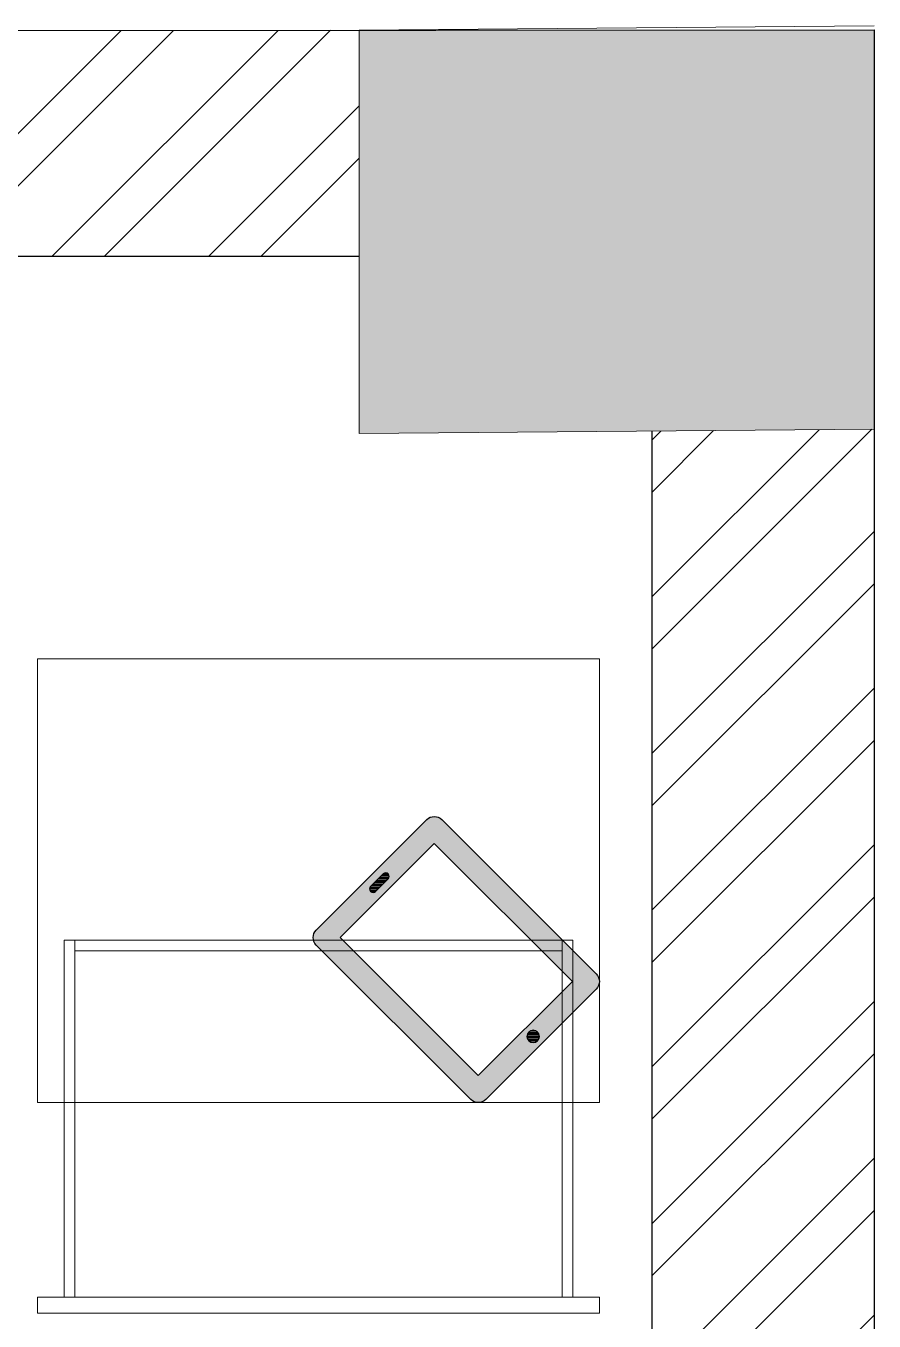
# Model space of a CAD drawing. Header units: feet. Extents: x 10029656 to 10036081, y -5940859 to -5924164.
# Drawn here: x 10035125 to 10036081, y -5925624 to -5924164 of the extents above; entities that cross this region are included whole.
import ezdxf

# ---------------------------------------------------------------- set-up
doc = ezdxf.new("R2010")
doc.units = ezdxf.units.FT
doc.header["$LTSCALE"] = 33
doc.header["$MEASUREMENT"] = 0
for name, color, linetype, lineweight in [('A-COL', 243, 'Continuous', 9), ('column hatch', 5, 'Continuous', 0), ('LENS-DIM', 252, 'Continuous', 5), ('LENS-FURNITURE', 13, 'Continuous', 9), ('LN-HATCH', 251, 'Continuous', 0)]:
    doc.layers.add(name, color=color, linetype=linetype, lineweight=lineweight)
doc.layers.add('A-WALL', color=1, linetype='Continuous')

# ---------------------------------------------------------------- blocks, each defined once
blk = doc.blocks.new('TRIAL SET CABINET 633x500')
at = {"layer": 'LENS-FURNITURE'}
h = blk.add_hatch(color=9, dxfattribs=at)
h.dxf.hatch_style = 1
edge = h.paths.add_edge_path()
edge.add_line((-8.54246803093703, -981.9670201920668), (115.9083254579454, -857.5162267031847))
edge.add_arc((107.4230440836399, -849.030945328879), 12.00000000009463, 315, 405)
edge.add_line((115.9083254579454, -840.5456639545736), (-58.03994271345434, -666.5973957831737))
edge.add_arc((-66.52522408775982, -675.0826771574792), 12.00000000009463, 45.00000000000002, 135)
edge.add_line((-75.01050546206531, -666.5973957831737), (-199.4612989509478, -791.0481892720562))
edge.add_arc((-190.9760175766423, -799.5334706454303), 11.99999999943607, 135.0000000031442, 225.0000000031442)
edge.add_line((-199.4612989500165, -808.0187520197359), (-25.5130307786167, -981.967020191136))
edge.add_arc((-17.02774940431148, -973.4817388177615), 11.99999999943605, 224.9999999968574, 314.9999999968578)
h.paths.add_polyline_path([(-17.02774940524252, -955.0969625067663), (89.03826777357607, -849.0309453279477), (-66.52522408775982, -693.4674534666119), (-172.5912412665784, -799.5334706454305)], flags=16)
edge = h.paths.add_edge_path(flags=16)
edge.add_line((-138.2965623782947, -741.9042679787381), (-124.1544267544522, -727.7621323548956))
edge.add_arc((-121.3259996296837, -730.5905594796641), 4.000000000031514, 45.00000000000051, 134.9999999999996, ccw=False)
edge.add_arc((-121.3259996296838, -730.5905594796641), 4.000000000031584, -45.000000000000625, 44.999999999999375, ccw=False)
edge.add_line((-118.4975725049153, -733.4189866044327), (-132.6397081287578, -747.561122228275))
edge.add_arc((-135.4681352535263, -744.7326951035067), 4.000000000031524, 225.0000000000006, 314.99999999999966, ccw=False)
edge.add_arc((-135.4681352535261, -744.7326951035066), 4.000000000031665, 135.0000000000006, 225.0000000000006, ccw=False)
edge = h.paths.add_edge_path(flags=16)
edge.add_arc((44.84409394953398, -910.9027886827243), 7, 0, 360)
at = {"layer": 'LENS-FURNITURE', "lineweight": 0}
h = blk.add_hatch(dxfattribs=at)
h.set_pattern_fill('ANSI31', color=252, scale=10, angle=405)
h.set_pattern_definition([(90, (-3772352.875833935, -3684050.327587578), (-1.25, 2e-16), [])])
edge = h.paths.add_edge_path()
edge.add_line((-138.2965623782947, -741.9042679787381), (-124.1544267544522, -727.7621323548956))
edge.add_arc((-121.3259996296837, -730.5905594796641), 4.000000000031514, 45.00000000000051, 134.9999999999996, ccw=False)
edge.add_arc((-121.3259996296838, -730.5905594796641), 4.000000000031584, -45.000000000000625, 44.999999999999375, ccw=False)
edge.add_line((-118.4975725049153, -733.4189866044327), (-132.6397081287578, -747.561122228275))
edge.add_arc((-135.4681352535263, -744.7326951035067), 4.000000000031524, 225.0000000000006, 314.99999999999966, ccw=False)
edge.add_arc((-135.4681352535261, -744.7326951035066), 4.000000000031665, 135.0000000000006, 225.0000000000006, ccw=False)
edge = h.paths.add_edge_path()
edge.add_arc((44.84409394953398, -910.9027886827243), 7, 0, 360)
at = {"layer": 'LENS-FURNITURE'}
blk.add_lwpolyline([(119.4230440827086, -352.4817388160154), (119.4230440827086, -985.4817388160156), (-380.5769559172913, -985.4817388160156), (-380.5769559172913, -352.4817388160154)], close=True, dxfattribs=at)
at = {"layer": 'LENS-FURNITURE', "color": 146}
for points in [[(338.5359051078558, -352.4817388160154), (338.5359051078558, -985.4817388160156), (356.5359051078559, -985.4817388160156), (356.5359051078559, -352.4817388160154)], [(-63.4640948921442, -382.4817388160154), (-63.4640948921442, -394.4817388160154), (338.5359051078558, -394.4817388160154), (338.5359051078558, -382.4817388160154)], [(-63.4640948921442, -394.4817388160154), (-63.4640948921442, -943.4817388160153), (-51.4640948921442, -943.4817388160153), (-51.4640948921442, -394.4817388160154)], [(-63.4640948921442, -955.4817388160152), (-63.4640948921442, -943.4817388160153), (338.5359051078558, -943.4817388160153), (338.5359051078558, -955.4817388160152)]]:
    blk.add_lwpolyline(points, close=True, dxfattribs=at)
at = {"layer": 'LENS-FURNITURE', "color": 18, "lineweight": 30}
for points in [[(-8.54246803093703, -981.9670201920668), (115.9083254579454, -857.5162267031847, 0.4142135623730951), (115.9083254579454, -840.5456639545736), (-58.03994271345434, -666.5973957831737, 0.4142135623730951), (-75.01050546206531, -666.5973957831737), (-199.4612989509478, -791.0481892720562, 0.4142135623730951), (-199.4612989500165, -808.0187520197359), (-25.51303077861669, -981.967020191136, 0.4142135623730951)], [(-138.2965623782947, -741.9042679787381), (-124.1544267544522, -727.7621323548956, -0.4142135623730951), (-118.4975725049153, -727.7621323548956), (-118.4975725049153, -727.7621323548956, -0.4142135623730951), (-118.4975725049153, -733.4189866044327), (-132.6397081287578, -747.561122228275, -0.4142135623730951), (-138.2965623782947, -747.561122228275), (-138.2965623782947, -747.561122228275, -0.4142135623730951)]]:
    blk.add_lwpolyline(points, format="xyb", close=True, dxfattribs=at)
blk.add_lwpolyline([(-17.02774940524252, -955.0969625067663), (89.03826777357607, -849.0309453279477), (-66.52522408775982, -693.4674534666119), (-172.5912412665784, -799.5334706454305)], close=True, dxfattribs=at)
blk.add_circle((44.84409394953398, -910.9027886827243), 7, dxfattribs=at)
blk = doc.blocks.new('A$C3ba91a74')
at = {"layer": 'column hatch'}
h = blk.add_hatch(color=8, dxfattribs=at)
h.dxf.hatch_style = 1
h.paths.add_polyline_path([(4450.125634409487, 6123.028476224281), (3870.034594405442, 6122.580870789476), (3870.034713607282, 5668.075326529332), (4450.125634409487, 5673.029335808941)])
h.paths.add_polyline_path([(4450.125634409487, 2088.029313953593), (4059.436821427197, 2083.366613325663), (4059.43695256114, 1583.366616244428), (4450.125634409487, 1588.029362035915)])
h.paths.add_polyline_path([(4059.436821427197, 2083.366613325663), (4035.03565384075, 2083.075396031141), (4035.035784974694, 1583.075396031141), (4059.43695256114, 1583.366616244428)])
h.paths.add_polyline_path([(4450.125634409487, -2161.970659820363), (3985.036768481135, -2166.924586484209), (3985.036896992475, -2656.924586484209), (4450.125634409487, -2651.970607366413)])
h.paths.add_polyline_path([(4450.125634409487, -6381.970607366413), (3860.037875251844, -6386.924619267695), (3860.037967046723, -6736.924619267695), (4450.125634409487, -6731.970607366413)])
h.paths.add_polyline_path([(-1244.965338844806, -6386.925288707949), (-1969.965338844806, -6386.925288707949), (-1969.965338844806, -6736.92528870795), (-1244.965338844806, -6736.92528870795)])
h.paths.add_polyline_path([(-1369.965338844806, -2166.925288707949), (-1969.965338844806, -2166.925341161899), (-1969.965338844806, -2656.925288707949), (-1369.965338844806, -2656.925288707949)])
h.paths.add_polyline_path([(-1419.965338844806, 2083.074680693448), (-1969.965338844806, 2083.074632611126), (-1969.965338844806, 1583.074680693447), (-1419.965338844806, 1583.074680693447)])
h.paths.add_polyline_path([(-1254.965338844806, 6118.626357327215), (-1969.965338844806, 6118.074654466473), (-1969.965338844806, 5668.074654466472), (-1254.965338844806, 5668.074654466472)])
at = {"layer": 'LN-HATCH'}
h = blk.add_hatch(dxfattribs=at)
h.set_pattern_fill('ANSI32', color=256, scale=333, angle=180)
h.set_pattern_definition([(225, (-9180360.630142398, 5278631.403512754), (88.29995930067012, -88.29995930067015), []), (225, (-9180419.496781833, 5278631.403512754), (88.29995930067012, -88.29995930067015), [])])
h.paths.add_polyline_path([(-1719.965338844806, -2656.925288707949), (-1969.965338844806, -2656.925288707949), (-1969.965338844806, -6386.925288707949), (-1719.965338844806, -6386.925288707949)])
h.paths.add_polyline_path([(-1719.965338844806, 1583.074680693447), (-1969.965338844806, 1583.074680693447), (-1969.965338844806, -2166.925341161899), (-1719.965338844806, -2166.925319306553)])
h.paths.add_polyline_path([(-1719.965338844806, 5668.074654466472), (-1969.965338844806, 5668.074654466472), (-1969.965338844806, 2083.074632611126), (-1719.965338844806, 2083.074654466473)])
h.paths.add_polyline_path([(3870.034594405442, 6122.580870789476), (-1254.965338844806, 6118.626357327215), (-1254.965338844806, 5868.074654466473), (3870.034661155195, 5868.074654466473)])
h.paths.add_polyline_path([(4450.125634409487, 5673.029335808941), (4200.125634970143, 5670.894321670756), (4200.126575425267, 2085.045684193261), (4450.125634409487, 2088.029313953593)])
h.paths.add_polyline_path([(4450.125634409487, 1588.029362035915), (4200.126706559211, 1585.045703939162), (4200.127689979971, -2164.633530453779), (4450.125634409487, -2161.970659820363)])
h.paths.add_polyline_path([(4450.125634409487, -2651.970607366413), (4200.127818491309, -2654.63350556232), (4200.128796605393, -6384.06942621246), (4450.125634409487, -6381.970607366413)])
h.paths.add_polyline_path([(4450.125634409487, -6731.970607366413), (4185.128888431936, -6734.19535651151), (4185.129434116184, -8814.823948033154), (4450.125634409487, -8811.970607366413)])
h.paths.add_polyline_path([(-1704.965338844806, -6736.92528870795), (-1969.965338844806, -6736.92528870795), (-1969.965338844806, -8816.92528870795), (-1704.965338844806, -8816.92528870795)])
at = {"layer": 'A-COL'}
for p, q in [((4450.125515207647, 6127.534880069084), (3870.034594405442, 6122.580870789476)), ((3870.034713607282, 5668.075326529332), (3870.034594405442, 6122.580870789476)), ((4450.125634409487, 5668.075326529332), (4450.125515207647, 6122.580870789476)), ((4450.125634409487, 5673.029335808941), (3870.034713607282, 5668.075326529332))]:
    blk.add_line(p, q, dxfattribs=at)
at = {"layer": 'A-WALL'}
for p, q in [((-1969.965338844806, 6118.074654466473), (4450.125634409487, 6123.028476224281)), ((4450.125634409487, 6123.028476224281), (4450.125634409487, -9361.970763415098)), ((-1254.965338844806, 5868.074654466473), (3870.034661155195, 5868.074654466473)), ((4200.126574642956, 2088.029270241968), (4200.125634970143, 5670.894321670756))]:
    blk.add_line(p, q, dxfattribs=at)

msp = doc.modelspace()

# ---------------------------------------------------------------- block references
at = {"layer": 'LENS-DIM', "color": 7}
msp.add_blockref('A$C3ba91a74', (10031630.93079614, -5930291.72246443), dxfattribs=at)
at = {"layer": 'LENS-FURNITURE', "xscale": -1, "rotation": 90}
msp.add_blockref('TRIAL SET CABINET 633x500', (10034786.05711374, -5925258.042806696), dxfattribs=at)

doc.saveas('drawing.dxf')
